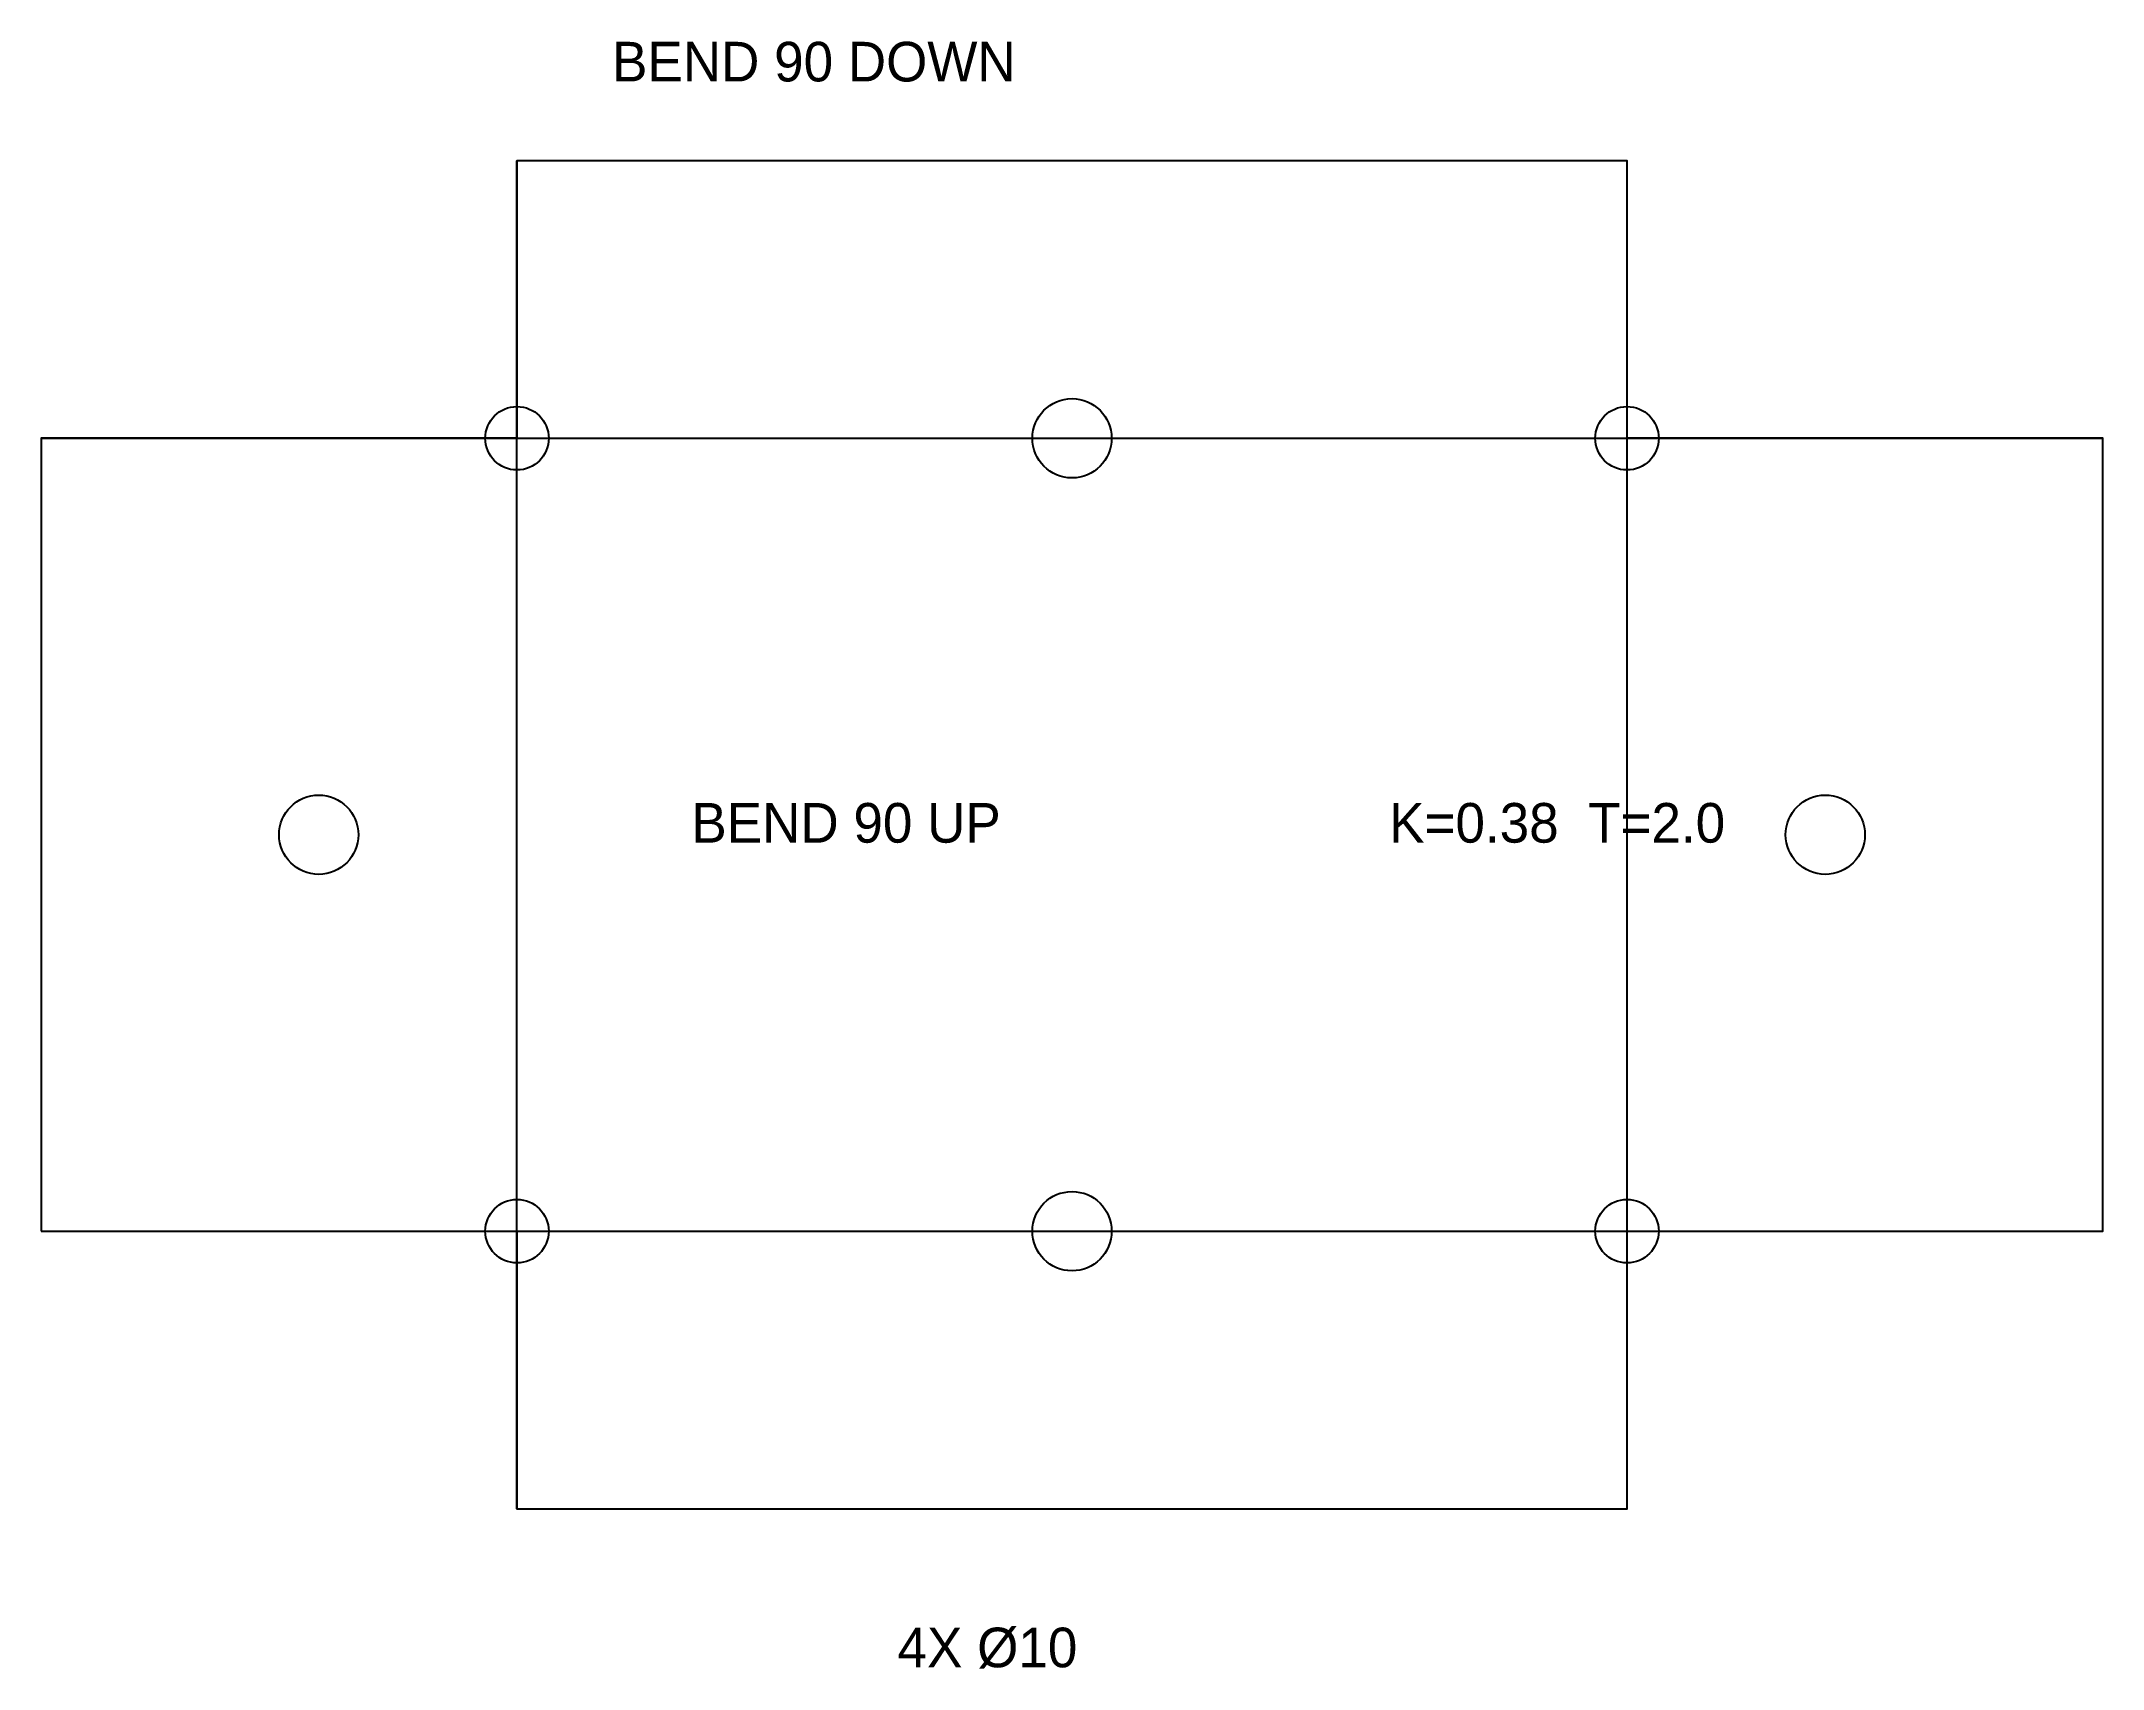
# Model space of a CAD drawing. Header units: millimetres. Extents: x 0 to 260, y -20 to 185.
import ezdxf

# ---------------------------------------------------------------- set-up
doc = ezdxf.new("R2010")
doc.units = ezdxf.units.MM
for name, color, linetype in [('BEND', 3, 'CONTINUOUS'), ('HOLE', 1, 'CONTINUOUS'), ('NOTE', 2, 'CONTINUOUS'), ('OUTLINE', 7, 'CONTINUOUS'), ('RELIEF', 1, 'CONTINUOUS')]:
    doc.layers.add(name, color=color, linetype=linetype)

msp = doc.modelspace()

# ---------------------------------------------------------------- linework, layer by layer
at = {"layer": 'BEND'}
for p, q in [((60, 0), (60, 170)), ((200, 0), (200, 170)), ((0, 135), (260, 135)), ((0, 35), (260, 35))]:
    msp.add_line(p, q, dxfattribs=at)
at = {"layer": 'HOLE'}
for centre in [(130, 135), (35, 85), (225, 85), (130, 35)]:
    msp.add_circle(centre, 5, dxfattribs=at)
at = {"layer": 'OUTLINE'}
msp.add_lwpolyline([(0, 35), (60, 35), (60, 0), (200, 0), (200, 35), (260, 35), (260, 135), (200, 135), (200, 170), (60, 170), (60, 135), (0, 135)], close=True, dxfattribs=at)
at = {"layer": 'RELIEF'}
for centre in [(60, 135), (200, 135), (60, 35), (200, 35)]:
    msp.add_circle(centre, 4, dxfattribs=at)

# ---------------------------------------------------------------- texts
at = {"layer": 'NOTE'}
for s, p in [('BEND 90 DOWN', (72, 180)), ('BEND 90 UP', (82, 84)), ('K=0.38  T=2.0', (170, 84)), ('4X Ø10', (108, -20))]:
    msp.add_text(s, height=5, dxfattribs=at).set_placement(p)

doc.saveas('drawing.dxf')
